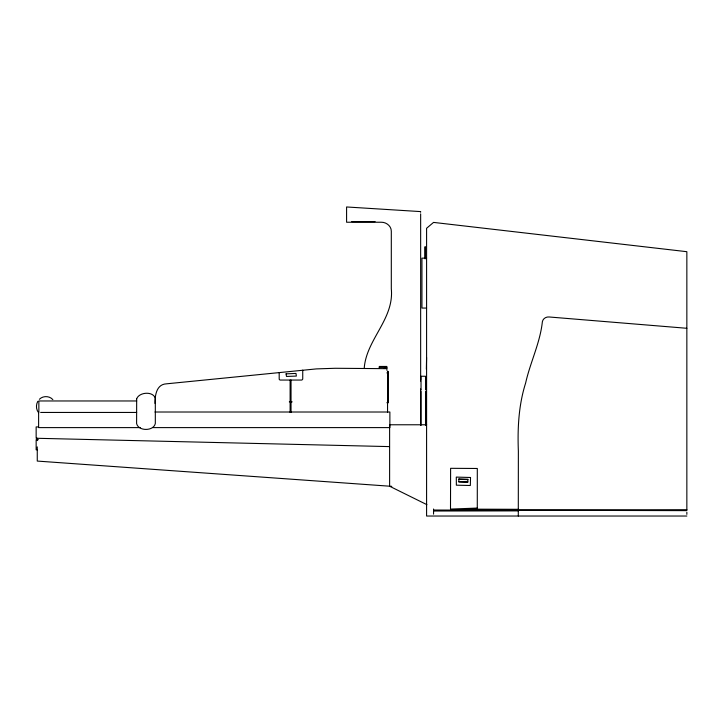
<?xml version="1.0" encoding="UTF-8"?>
<svg xmlns="http://www.w3.org/2000/svg" width="723" height="723" viewBox="0 0 723 723"><rect width="100%" height="100%" fill="white"/><g stroke="black" fill="none" stroke-linecap="round" stroke-linejoin="round"><path stroke-width="1.08" d="M364.238 368.07C366.362 339.394 394.315 319.024 391.306 288.766L391.306 231.197C391.333 225.992 386.19 222.088 381.229 222.232L346.588 222.232L346.588 206.968L420.65 211.595L420.65 212.237M155.011 403.479C154.948 395.418 156.394 384.22 166.543 383.823L316.385 368.902L335.192 368.278L385.711 368.658M518.292 516.032L518.364 451.152C517.451 428.26 518.653 405.007 525.63 383.045C530.248 362.295 540.09 343.054 542.377 321.69A6.281 5.829 4.7 0 1 549.037 316.972L686.85 328.287M37.804 401.319C35.834 404.826 35.987 409.507 38.563 412.661M39.367 399.295C42.982 395.598 49.426 395.761 52.86 399.62M518.292 509.308L450.51 509.091L477.288 508.07M477.288 509.209L477.307 468.477L450.61 468.314L450.501 508.649M518.292 509.932L686.85 509.706M433.556 511.016L518.292 510.89M351.694 221.609L375.092 221.609M426.588 258.138L421.943 258.138L421.943 308.061L426.588 308.07M426.588 357.514L426.353 369.182M379.286 367.392L386.85 367.392M384.13 368.387L386.85 368.387M386.85 372.896L388.359 372.896M136.701 400.967L38.861 400.967L38.861 412.444M289.317 401.871L292.209 401.871M386.85 402.738L388.359 402.738L388.359 371.405M154.957 412.011L389.878 412.011L389.878 427.6L152.698 427.609M40.651 412.444L136.674 412.444M426.66 424.772L389.616 424.772L389.616 486.236L426.895 504.663M38.409 426.922L36.15 426.922L36.15 437.587M140.271 427.609L38.617 427.609L38.617 413.077M38.382 439.674L36.15 439.674L36.15 449.787L37.262 449.787M686.85 516.032L426.588 516.032L426.588 228.278L433.556 222.404L686.85 251.694L686.85 510.637L433.556 510.04M389.525 446.606L36.15 438.265L37.262 438.265L37.262 440.578M458.879 479.34L467.889 479.584M458.816 481.635L467.826 481.88M391.785 486.353L37.262 461.075L37.262 446.886M686.85 512.291L686.85 514.342M433.556 509.001L433.556 514.152M425.531 389.869L425.531 376.249L421.03 376.249L421.03 379.927M425.531 391.324L425.531 425.35M425.323 246.805L425.323 258.753M424.925 246.805L424.925 258.753M421.03 380.922L421.03 389.869M421.03 391.387L421.03 425.35M420.65 213.891L420.65 381.048M420.65 388.938L420.65 425.034M387.555 371.116L387.555 412.535M386.85 370.266L386.85 366.453L379.286 366.453L379.286 367.899M302.738 370.122L302.738 379.087L301.97 379.982A1.582 1.582 0 0 1 301.482 380.054L280.334 380.054A1.464 1.464 0 0 1 279.891 379.991L279.195 379.277L279.177 372.49M291.035 380.054L291.035 412.535M290.122 380.054L290.122 412.535M458.897 478.988L458.807 481.988L467.817 482.241L467.898 479.232L458.897 478.988M470.528 477.487L470.33 485.495L456.358 485.187L456.294 477.099L470.528 477.487M286.055 373.872L286.498 376.448L296.349 376.077L295.996 373.42L286.055 373.872M136.674 398.771L136.602 423.542C138.319 431.387 153.601 431.378 155.318 423.533L155.318 398.246C153.023 390.98 139.232 392.047 136.674 398.771"/></g></svg>
